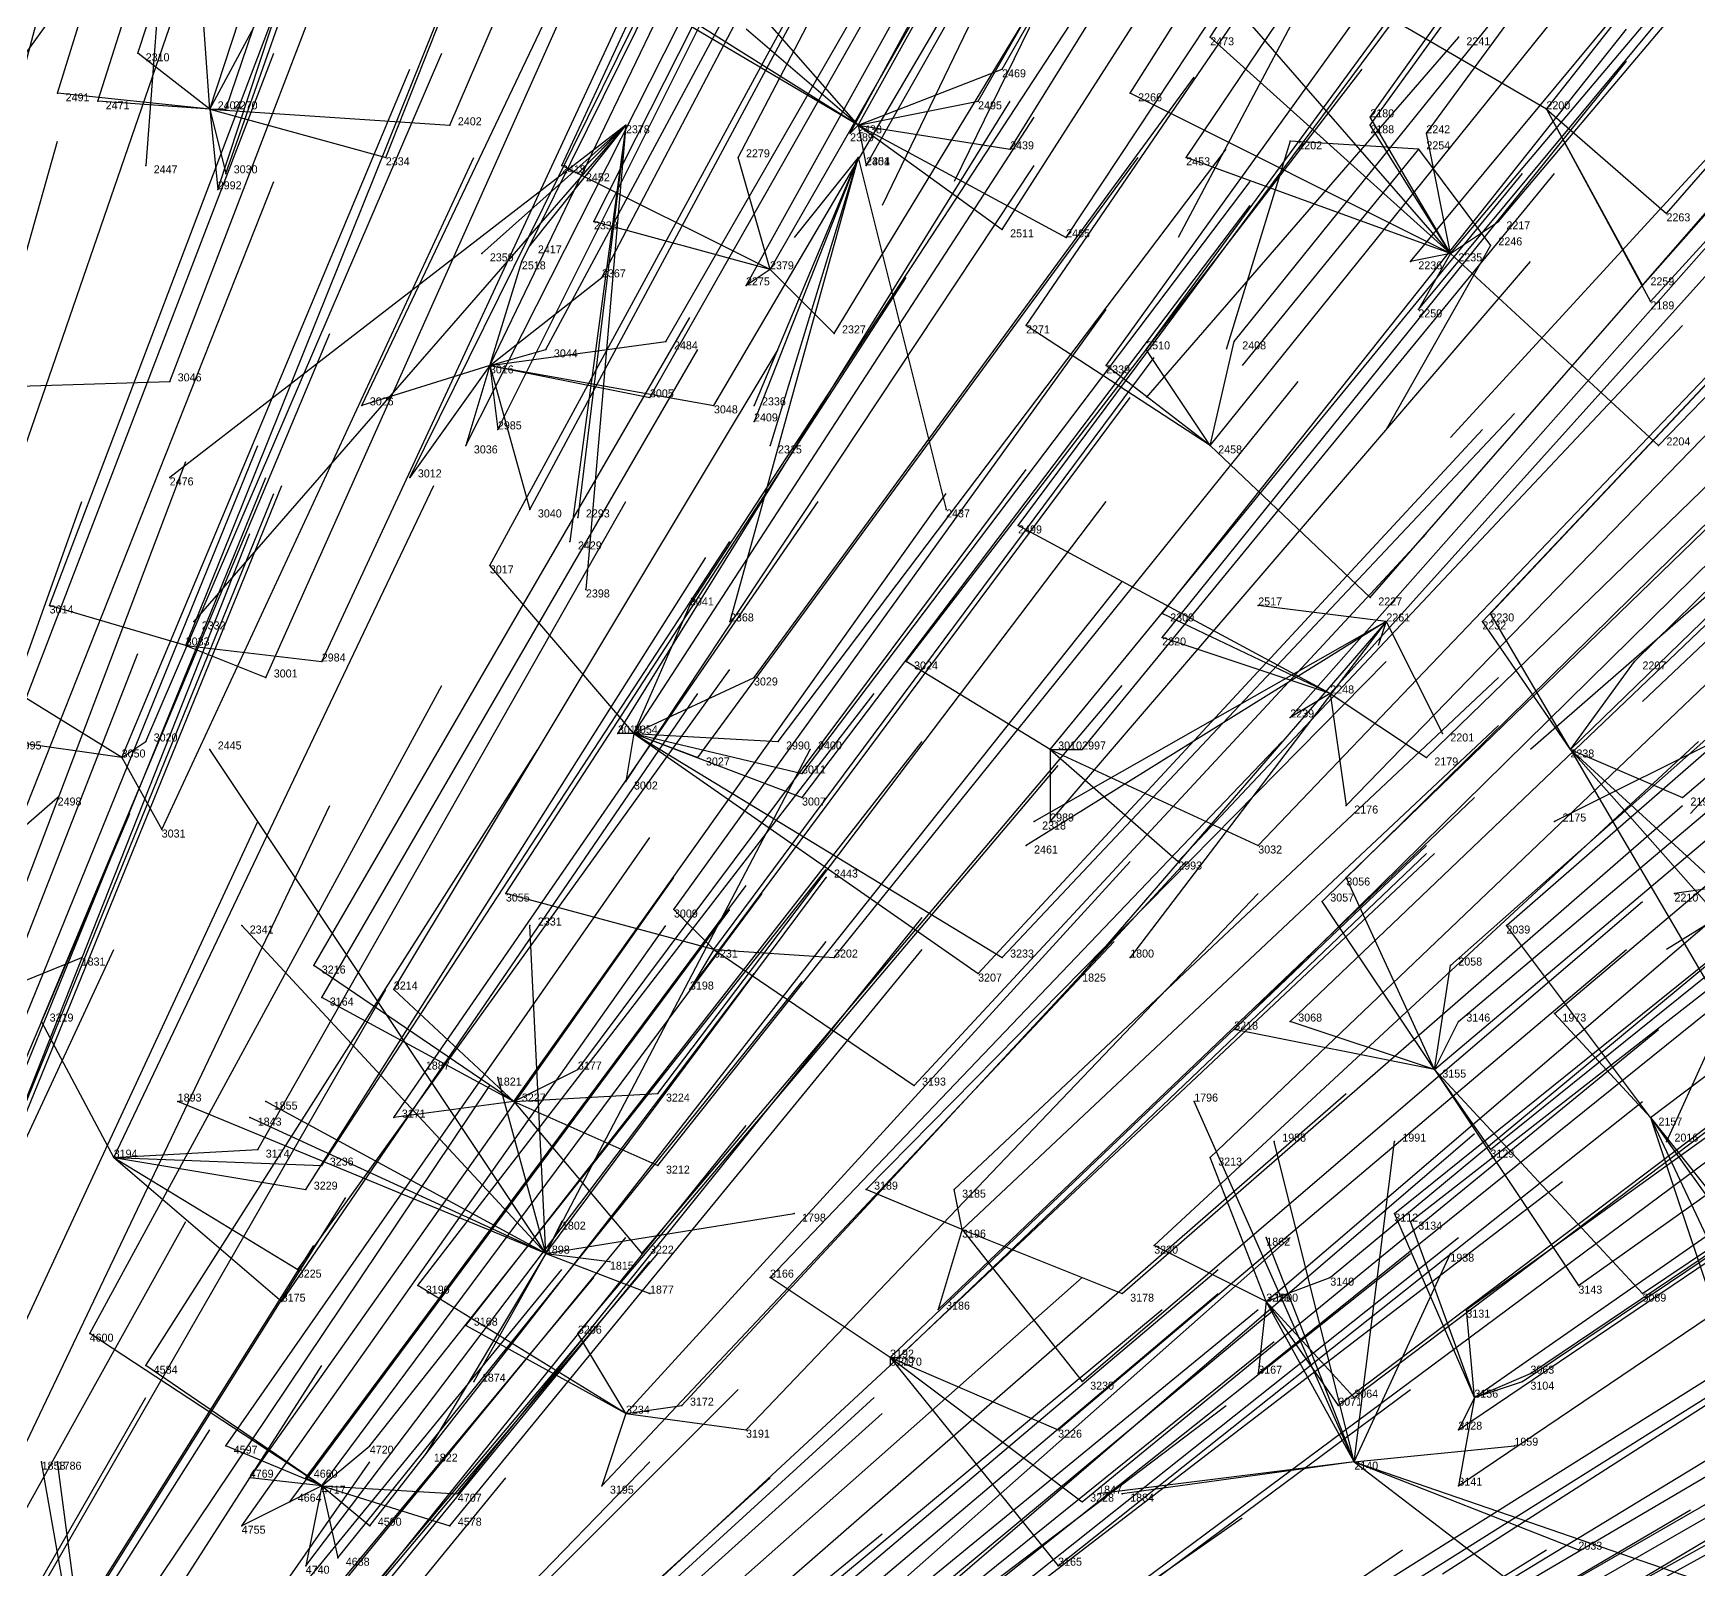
# Model space of a CAD drawing. Extents: x -0.5 to 0.59, y -0.5 to 0.58.
# Drawn here: x 0.103 to 0.311, y 0.1755 to 0.3675 of the extents above; entities that cross this region are included whole.
import ezdxf

# ---------------------------------------------------------------- set-up
doc = ezdxf.new("R2010")
doc.units = 0
for name, color, linetype in [('Facilities', 3, 'CONTINUOUS'), ('Facilities_lines', 3, 'CONTINUOUS'), ('Normals', 1, 'CONTINUOUS'), ('Source_points', 5, 'CONTINUOUS'), ('Text', 3, 'CONTINUOUS')]:
    doc.layers.add(name, color=color, linetype=linetype)

msp = doc.modelspace()

# ---------------------------------------------------------------- linework, layer by layer
at = {"layer": 'Facilities', "color": 3}
for p in [(0.281, 0.367, -1.25), (0.125, 0.358, -0.948), (0.292, 0.358, -1.155), (0.177, 0.356, -1.25), (0.206, 0.356, -1.028), (0.206, 0.352, -1.25), (0.276, 0.353, -1.25), (0.28, 0.34, -1.102), (0.195, 0.338, -0.976), (0.16, 0.326, -0.907), (0.25, 0.316, -1.007), (0.272, 0.294, -1.25), (0.122, 0.291, -0.789), (0.265, 0.285, -0.973), (0.178, 0.28, -0.829), (0.114, 0.277, -0.749), (0.23, 0.278, -0.903), (0.295, 0.278, -1.012), (0.188, 0.253, -0.787), (0.278, 0.238, -0.916), (0.163, 0.234, -0.713), (0.305, 0.232, -0.958), (0.113, 0.227, -0.634), (0.219, 0.218, -0.771), (0.167, 0.215, -1.25), (0.257, 0.209, -0.828), (0.21, 0.202, -0.729), (0.283, 0.197, -0.862), (0.177, 0.195, -0.659), (0.268, 0.189, -1.25), (0.139, 0.186, -0.58)]:
    msp.add_point(p, dxfattribs=at)
at = {"layer": 'Facilities_lines', "color": 3}
for p, q in [((0.12, 0.39, -1.25), (0.089, 0.347, -1.25)), ((0.12, 0.39, -1.25), (0.117, 0.351, -1.25)), ((0.292, 0.358, -1.155), (0.256, 0.379, -1.142)), ((0.206, 0.356, -1.028), (0.171, 0.378, -1.036)), ((0.125, 0.358, -0.948), (0.124, 0.372, -0.981)), ((0.125, 0.358, -0.948), (0.132, 0.371, -0.983)), ((0.206, 0.356, -1.028), (0.192, 0.372, -1.046)), ((0.28, 0.34, -1.102), (0.253, 0.371, -1.123)), ((0.206, 0.356, -1.028), (0.184, 0.369, -1.03)), ((0.206, 0.356, -1.028), (0.192, 0.368, -1.038)), ((0.28, 0.34, -1.102), (0.25, 0.367, -1.109)), ((0.125, 0.358, -0.948), (0.116, 0.365, -0.957)), ((0.206, 0.356, -1.028), (0.224, 0.363, -1.066)), ((0.125, 0.358, -0.948), (0.106, 0.36, -0.939)), ((0.28, 0.34, -1.102), (0.24, 0.36, -1.082)), ((0.125, 0.358, -0.948), (0.111, 0.359, -0.939)), ((0.125, 0.358, -0.948), (0.127, 0.358, -0.951)), ((0.125, 0.358, -0.948), (0.155, 0.356, -0.972)), ((0.125, 0.358, -0.948), (0.147, 0.352, -0.953)), ((0.125, 0.358, -0.948), (0.126, 0.348, -0.926)), ((0.125, 0.358, -0.948), (0.127, 0.35, -0.932)), ((0.206, 0.356, -1.028), (0.221, 0.359, -1.053)), ((0.292, 0.358, -1.155), (0.305, 0.334, -1.13)), ((0.292, 0.358, -1.155), (0.304, 0.336, -1.134)), ((0.292, 0.358, -1.155), (0.307, 0.345, -1.153)), ((0.177, 0.356, -1.25), (0.12, 0.312, -1.25)), ((0.177, 0.356, -1.25), (0.123, 0.294, -1.25)), ((0.177, 0.356, -1.25), (0.159, 0.34, -1.25)), ((0.177, 0.356, -1.25), (0.165, 0.341, -1.25)), ((0.177, 0.356, -1.25), (0.17, 0.304, -1.25)), ((0.177, 0.356, -1.25), (0.171, 0.307, -1.25)), ((0.177, 0.356, -1.25), (0.171, 0.35, -1.25)), ((0.177, 0.356, -1.25), (0.172, 0.298, -1.25)), ((0.206, 0.356, -1.028), (0.205, 0.355, -1.024)), ((0.206, 0.356, -1.028), (0.207, 0.351, -1.019)), ((0.206, 0.356, -1.028), (0.225, 0.353, -1.047)), ((0.206, 0.356, -1.028), (0.232, 0.342, -1.033)), ((0.206, 0.356, -1.028), (0.224, 0.343, -1.024)), ((0.28, 0.34, -1.102), (0.27, 0.357, -1.12)), ((0.28, 0.34, -1.102), (0.27, 0.356, -1.117)), ((0.276, 0.353, -1.25), (0.26, 0.354, -1.25)), ((0.28, 0.34, -1.102), (0.277, 0.355, -1.126)), ((0.206, 0.352, -1.25), (0.19, 0.294, -1.25)), ((0.195, 0.338, -0.976), (0.191, 0.352, -1.002)), ((0.206, 0.352, -1.25), (0.193, 0.321, -1.25)), ((0.206, 0.352, -1.25), (0.193, 0.319, -1.25)), ((0.206, 0.352, -1.25), (0.195, 0.316, -1.25)), ((0.206, 0.352, -1.25), (0.217, 0.308, -1.25)), ((0.28, 0.34, -1.102), (0.247, 0.352, -1.075)), ((0.276, 0.353, -1.25), (0.285, 0.341, -1.25)), ((0.195, 0.338, -0.976), (0.169, 0.351, -0.973)), ((0.195, 0.338, -0.976), (0.173, 0.344, -0.962)), ((0.28, 0.34, -1.102), (0.286, 0.344, -1.119)), ((0.28, 0.34, -1.102), (0.275, 0.339, -1.091)), ((0.28, 0.34, -1.102), (0.276, 0.333, -1.081)), ((0.28, 0.34, -1.102), (0.306, 0.316, -1.101)), ((0.16, 0.326, -0.907), (0.164, 0.339, -0.94)), ((0.195, 0.338, -0.976), (0.192, 0.336, -0.968)), ((0.195, 0.338, -0.976), (0.203, 0.33, -0.969)), ((0.16, 0.326, -0.907), (0.174, 0.337, -0.948)), ((0.25, 0.316, -1.007), (0.227, 0.331, -1.002)), ((0.16, 0.326, -0.907), (0.182, 0.329, -0.939)), ((0.25, 0.316, -1.007), (0.253, 0.329, -1.037)), ((0.16, 0.326, -0.907), (0.167, 0.328, -0.92)), ((0.25, 0.316, -1.007), (0.242, 0.328, -1.02)), ((0.16, 0.326, -0.907), (0.144, 0.321, -0.88)), ((0.16, 0.326, -0.907), (0.15, 0.312, -0.866)), ((0.16, 0.326, -0.907), (0.157, 0.316, -0.882)), ((0.16, 0.326, -0.907), (0.161, 0.318, -0.891)), ((0.16, 0.326, -0.907), (0.18, 0.322, -0.922)), ((0.16, 0.326, -0.907), (0.165, 0.308, -0.874)), ((0.16, 0.326, -0.907), (0.188, 0.321, -0.929)), ((0.25, 0.316, -1.007), (0.237, 0.326, -1.007)), ((0.088, 0.323, -0.837), (0.12, 0.324, -0.864)), ((0.25, 0.316, -1.007), (0.27, 0.297, -1.004)), ((0.265, 0.285, -0.973), (0.226, 0.306, -0.95)), ((0.178, 0.28, -0.829), (0.16, 0.301, -0.852)), ((0.122, 0.291, -0.789), (0.105, 0.296, -0.785)), ((0.178, 0.28, -0.829), (0.185, 0.296, -0.873)), ((0.272, 0.294, -1.25), (0.256, 0.296, -1.25)), ((0.272, 0.294, -1.25), (0.227, 0.266, -1.25)), ((0.272, 0.294, -1.25), (0.228, 0.269, -1.25)), ((0.272, 0.294, -1.25), (0.234, 0.25, -1.25)), ((0.272, 0.294, -1.25), (0.24, 0.252, -1.25)), ((0.265, 0.285, -0.973), (0.244, 0.295, -0.958)), ((0.272, 0.294, -1.25), (0.279, 0.28, -1.25)), ((0.295, 0.278, -1.012), (0.284, 0.294, -1.022)), ((0.295, 0.278, -1.012), (0.285, 0.295, -1.025)), ((0.265, 0.285, -0.973), (0.244, 0.292, -0.951)), ((0.114, 0.277, -0.749), (0.093, 0.29, -0.761)), ((0.122, 0.291, -0.789), (0.132, 0.287, -0.79)), ((0.122, 0.291, -0.789), (0.139, 0.289, -0.803)), ((0.23, 0.278, -0.903), (0.212, 0.289, -0.895)), ((0.295, 0.278, -1.012), (0.303, 0.289, -1.046)), ((0.178, 0.28, -0.829), (0.193, 0.287, -0.864)), ((0.265, 0.285, -0.973), (0.26, 0.282, -0.959)), ((0.265, 0.285, -0.973), (0.267, 0.271, -0.952)), ((0.265, 0.285, -0.973), (0.277, 0.277, -0.979)), ((0.319, 0.282, -1.25), (0.293, 0.269, -1.25)), ((0.114, 0.277, -0.749), (0.1, 0.279, -0.74)), ((0.114, 0.277, -0.749), (0.117, 0.279, -0.757)), ((0.178, 0.28, -0.829), (0.176, 0.28, -0.827)), ((0.178, 0.28, -0.829), (0.177, 0.274, -0.815)), ((0.178, 0.28, -0.829), (0.196, 0.279, -0.852)), ((0.178, 0.28, -0.829), (0.199, 0.272, -0.842)), ((0.178, 0.28, -0.829), (0.199, 0.275, -0.848)), ((0.178, 0.28, -0.829), (0.186, 0.277, -0.834)), ((0.178, 0.28, -0.829), (0.221, 0.25, -0.833)), ((0.178, 0.28, -0.829), (0.224, 0.252, -0.843)), ((0.114, 0.277, -0.749), (0.119, 0.268, -0.732)), ((0.167, 0.215, -1.25), (0.125, 0.278, -1.25)), ((0.167, 0.215, -1.25), (0.2, 0.278, -1.25)), ((0.23, 0.278, -0.903), (0.23, 0.269, -0.884)), ((0.23, 0.278, -0.903), (0.246, 0.264, -0.901)), ((0.23, 0.278, -0.903), (0.234, 0.278, -0.908)), ((0.23, 0.278, -0.903), (0.256, 0.266, -0.923)), ((0.295, 0.278, -1.012), (0.318, 0.252, -1.015)), ((0.295, 0.278, -1.012), (0.312, 0.249, -0.999)), ((0.295, 0.278, -1.012), (0.319, 0.256, -1.022)), ((0.295, 0.278, -1.012), (0.309, 0.272, -1.029)), ((0.06, 0.232, -1.25), (0.106, 0.272, -1.25)), ((0.167, 0.215, -1.25), (0.202, 0.262, -1.25)), ((0.278, 0.238, -0.916), (0.267, 0.262, -0.934)), ((0.322, 0.262, -1.25), (0.307, 0.229, -1.25)), ((0.322, 0.262, -1.25), (0.308, 0.26, -1.25)), ((0.188, 0.253, -0.787), (0.162, 0.26, -0.765)), ((0.278, 0.238, -0.916), (0.264, 0.259, -0.925)), ((0.167, 0.215, -1.25), (0.129, 0.256, -1.25)), ((0.167, 0.215, -1.25), (0.165, 0.256, -1.25)), ((0.188, 0.253, -0.787), (0.183, 0.258, -0.79)), ((0.305, 0.232, -0.958), (0.287, 0.256, -0.961)), ((0.06, 0.232, -1.25), (0.109, 0.252, -1.25)), ((0.188, 0.253, -0.787), (0.185, 0.248, -0.774)), ((0.188, 0.253, -0.787), (0.213, 0.236, -0.796)), ((0.188, 0.253, -0.787), (0.203, 0.252, -0.809)), ((0.163, 0.234, -0.713), (0.138, 0.251, -0.716)), ((0.278, 0.238, -0.916), (0.28, 0.251, -0.941)), ((0.163, 0.234, -0.713), (0.148, 0.248, -0.722)), ((0.163, 0.234, -0.713), (0.139, 0.247, -0.709)), ((0.113, 0.227, -0.634), (0.104, 0.244, -0.664)), ((0.278, 0.238, -0.916), (0.26, 0.244, -0.892)), ((0.278, 0.238, -0.916), (0.281, 0.244, -0.931)), ((0.305, 0.232, -0.958), (0.293, 0.245, -0.955)), ((0.278, 0.238, -0.916), (0.253, 0.243, -0.878)), ((0.167, 0.215, -1.25), (0.151, 0.239, -1.25)), ((0.163, 0.234, -0.713), (0.171, 0.238, -0.733)), ((0.278, 0.238, -0.916), (0.304, 0.21, -0.924)), ((0.278, 0.238, -0.916), (0.285, 0.228, -0.912)), ((0.278, 0.238, -0.916), (0.296, 0.211, -0.908)), ((0.167, 0.215, -1.25), (0.161, 0.237, -1.25)), ((0.167, 0.215, -1.25), (0.121, 0.234, -1.25)), ((0.167, 0.215, -1.25), (0.132, 0.234, -1.25)), ((0.163, 0.234, -0.713), (0.148, 0.232, -0.689)), ((0.163, 0.234, -0.713), (0.181, 0.235, -0.742)), ((0.163, 0.234, -0.713), (0.181, 0.226, -0.724)), ((0.163, 0.234, -0.713), (0.179, 0.215, -0.7)), ((0.268, 0.189, -1.25), (0.248, 0.234, -1.25)), ((0.167, 0.215, -1.25), (0.13, 0.232, -1.25)), ((0.305, 0.232, -0.958), (0.325, 0.204, -0.959)), ((0.305, 0.232, -0.958), (0.313, 0.215, -0.95)), ((0.305, 0.232, -0.958), (0.332, 0.198, -0.966)), ((0.305, 0.232, -0.958), (0.317, 0.196, -0.932)), ((0.268, 0.189, -1.25), (0.258, 0.229, -1.25)), ((0.268, 0.189, -1.25), (0.273, 0.229, -1.25)), ((0.113, 0.227, -0.634), (0.131, 0.228, -0.657)), ((0.113, 0.227, -0.634), (0.134, 0.209, -0.621)), ((0.113, 0.227, -0.634), (0.136, 0.213, -0.631)), ((0.113, 0.227, -0.634), (0.137, 0.223, -0.655)), ((0.113, 0.227, -0.634), (0.139, 0.226, -0.663)), ((0.257, 0.209, -0.828), (0.25, 0.227, -0.844)), ((0.219, 0.218, -0.771), (0.207, 0.223, -0.761)), ((0.219, 0.218, -0.771), (0.218, 0.223, -0.78)), ((0.167, 0.215, -1.25), (0.198, 0.22, -1.25)), ((0.167, 0.215, -1.25), (0.169, 0.219, -1.25)), ((0.283, 0.197, -0.862), (0.273, 0.22, -0.876)), ((0.283, 0.197, -0.862), (0.275, 0.219, -0.879)), ((0.219, 0.218, -0.771), (0.216, 0.208, -0.751)), ((0.219, 0.218, -0.771), (0.239, 0.21, -0.796)), ((0.219, 0.218, -0.771), (0.234, 0.199, -0.768)), ((0.268, 0.189, -1.25), (0.257, 0.217, -1.25)), ((0.167, 0.215, -1.25), (0.152, 0.19, -1.25)), ((0.167, 0.215, -1.25), (0.158, 0.199, -1.25)), ((0.167, 0.215, -1.25), (0.175, 0.214, -1.25)), ((0.167, 0.215, -1.25), (0.18, 0.21, -1.25)), ((0.257, 0.209, -0.828), (0.243, 0.216, -0.812)), ((0.268, 0.189, -1.25), (0.28, 0.215, -1.25)), ((0.177, 0.195, -0.659), (0.151, 0.211, -0.649)), ((0.21, 0.202, -0.729), (0.195, 0.212, -0.72)), ((0.257, 0.209, -0.828), (0.265, 0.212, -0.848)), ((0.257, 0.209, -0.828), (0.256, 0.2, -0.812)), ((0.268, 0.189, -1.25), (0.257, 0.209, -1.25)), ((0.257, 0.209, -0.828), (0.266, 0.196, -0.826)), ((0.257, 0.209, -0.828), (0.268, 0.197, -0.831)), ((0.177, 0.195, -0.659), (0.157, 0.206, -0.648)), ((0.283, 0.197, -0.862), (0.282, 0.208, -0.875)), ((0.139, 0.186, -0.58), (0.11, 0.205, -0.581)), ((0.177, 0.195, -0.659), (0.171, 0.205, -0.668)), ((0.21, 0.202, -0.729), (0.231, 0.176, -0.726)), ((0.21, 0.202, -0.729), (0.211, 0.202, -0.73)), ((0.21, 0.202, -0.729), (0.21, 0.201, -0.726)), ((0.21, 0.202, -0.729), (0.231, 0.193, -0.751)), ((0.21, 0.202, -0.729), (0.234, 0.184, -0.745)), ((0.139, 0.186, -0.58), (0.117, 0.201, -0.581)), ((0.283, 0.197, -0.862), (0.29, 0.2, -0.88)), ((0.283, 0.197, -0.862), (0.289, 0.199, -0.877)), ((0.177, 0.195, -0.659), (0.184, 0.196, -0.673)), ((0.283, 0.197, -0.862), (0.281, 0.193, -0.852)), ((0.283, 0.197, -0.862), (0.281, 0.186, -0.842)), ((0.177, 0.195, -0.659), (0.174, 0.186, -0.637)), ((0.177, 0.195, -0.659), (0.192, 0.193, -0.68)), ((0.139, 0.186, -0.58), (0.127, 0.191, -0.573)), ((0.139, 0.186, -0.58), (0.145, 0.191, -0.599)), ((0.268, 0.189, -1.25), (0.288, 0.191, -1.25)), ((0.112, 0.143, -1.25), (0.104, 0.189, -1.25)), ((0.112, 0.143, -1.25), (0.106, 0.189, -1.25)), ((0.268, 0.189, -1.25), (0.236, 0.185, -1.25)), ((0.268, 0.189, -1.25), (0.239, 0.185, -1.25)), ((0.268, 0.189, -1.25), (0.296, 0.178, -1.25)), ((0.268, 0.189, -1.25), (0.298, 0.166, -1.25)), ((0.268, 0.189, -1.25), (0.326, 0.169, -1.25)), ((0.139, 0.186, -0.58), (0.129, 0.181, -0.555)), ((0.139, 0.186, -0.58), (0.13, 0.187, -0.569)), ((0.139, 0.186, -0.58), (0.135, 0.184, -0.571)), ((0.139, 0.186, -0.58), (0.137, 0.187, -0.58)), ((0.139, 0.186, -0.58), (0.137, 0.176, -0.557)), ((0.139, 0.186, -0.58), (0.145, 0.181, -0.582)), ((0.139, 0.186, -0.58), (0.141, 0.177, -0.566)), ((0.139, 0.186, -0.58), (0.155, 0.181, -0.597)), ((0.139, 0.186, -0.58), (0.156, 0.185, -0.605))]:
    msp.add_line(p, q, dxfattribs=at)
at = {"layer": 'Normals', "color": 1}
for p, q in [((0.116, 0.365, -0.957), (0.145, 0.453, -0.919)), ((0.106, 0.36, -0.939), (0.133, 0.448, -0.9)), ((0.111, 0.359, -0.939), (0.139, 0.447, -0.9)), ((0.125, 0.358, -0.948), (0.154, 0.446, -0.911)), ((0.127, 0.358, -0.951), (0.157, 0.446, -0.913)), ((0.224, 0.363, -1.066), (0.27, 0.444, -1.029)), ((0.25, 0.367, -1.109), (0.3, 0.444, -1.072)), ((0.155, 0.356, -0.972), (0.192, 0.442, -0.935)), ((0.127, 0.35, -0.932), (0.158, 0.438, -0.895)), ((0.147, 0.352, -0.953), (0.181, 0.438, -0.916)), ((0.206, 0.356, -1.028), (0.251, 0.437, -0.991)), ((0.221, 0.359, -1.053), (0.267, 0.439, -1.017)), ((0.24, 0.36, -1.082), (0.29, 0.439, -1.046)), ((0.126, 0.348, -0.926), (0.155, 0.436, -0.888)), ((0.169, 0.351, -0.973), (0.208, 0.435, -0.937)), ((0.205, 0.355, -1.024), (0.249, 0.436, -0.987)), ((0.191, 0.352, -1.002), (0.234, 0.434, -0.965)), ((0.27, 0.357, -1.12), (0.324, 0.433, -1.083)), ((0.292, 0.358, -1.155), (0.351, 0.433, -1.125)), ((0.207, 0.351, -1.019), (0.253, 0.432, -0.982)), ((0.225, 0.353, -1.047), (0.274, 0.432, -1.01)), ((0.27, 0.356, -1.117), (0.324, 0.431, -1.079)), ((0.247, 0.352, -1.075), (0.299, 0.429, -1.037)), ((0.277, 0.355, -1.126), (0.332, 0.43, -1.089)), ((0.173, 0.344, -0.962), (0.215, 0.427, -0.925)), ((0.164, 0.339, -0.94), (0.205, 0.422, -0.902)), ((0.224, 0.343, -1.024), (0.274, 0.421, -0.986)), ((0.174, 0.337, -0.948), (0.217, 0.419, -0.911)), ((0.232, 0.342, -1.033), (0.283, 0.419, -0.995)), ((0.192, 0.336, -0.968), (0.237, 0.417, -0.929)), ((0.195, 0.338, -0.976), (0.241, 0.418, -0.938)), ((0.286, 0.344, -1.119), (0.346, 0.415, -1.082)), ((0.307, 0.345, -1.153), (0.368, 0.415, -1.118)), ((0.12, 0.324, -0.864), (0.153, 0.41, -0.825)), ((0.167, 0.328, -0.92), (0.211, 0.41, -0.883)), ((0.275, 0.339, -1.091), (0.334, 0.41, -1.053)), ((0.28, 0.34, -1.102), (0.34, 0.411, -1.064)), ((0.16, 0.326, -0.907), (0.2, 0.409, -0.869)), ((0.182, 0.329, -0.939), (0.228, 0.409, -0.902)), ((0.203, 0.33, -0.969), (0.251, 0.409, -0.93)), ((0.238, 0.406, -1.25), (0.209, 0.346, -1.175)), ((0.227, 0.331, -1.002), (0.279, 0.407, -0.965)), ((0.304, 0.336, -1.134), (0.366, 0.406, -1.097)), ((0.144, 0.321, -0.88), (0.184, 0.405, -0.843)), ((0.276, 0.333, -1.081), (0.335, 0.404, -1.043)), ((0.18, 0.322, -0.922), (0.226, 0.403, -0.886)), ((0.242, 0.328, -1.02), (0.297, 0.403, -0.982)), ((0.305, 0.334, -1.13), (0.367, 0.402, -1.092)), ((0.161, 0.318, -0.891), (0.202, 0.4, -0.852)), ((0.188, 0.321, -0.929), (0.235, 0.401, -0.892)), ((0.237, 0.326, -1.007), (0.291, 0.401, -0.969)), ((0.253, 0.329, -1.037), (0.311, 0.401, -0.999)), ((0.157, 0.316, -0.882), (0.199, 0.399, -0.844)), ((0.241, 0.396, -1.25), (0.218, 0.349, -1.165)), ((0.15, 0.312, -0.866), (0.191, 0.395, -0.828)), ((0.085, 0.3, -0.779), (0.109, 0.39, -0.743)), ((0.165, 0.308, -0.874), (0.209, 0.39, -0.836)), ((0.272, 0.391, -1.25), (0.246, 0.342, -1.167)), ((0.25, 0.316, -1.007), (0.308, 0.388, -0.969)), ((0.105, 0.296, -0.785), (0.138, 0.383, -0.748)), ((0.306, 0.316, -1.101), (0.371, 0.383, -1.063)), ((0.16, 0.301, -0.852), (0.204, 0.382, -0.814)), ((0.226, 0.306, -0.95), (0.281, 0.38, -0.912)), ((0.093, 0.29, -0.761), (0.123, 0.377, -0.723)), ((0.122, 0.291, -0.789), (0.157, 0.378, -0.753)), ((0.139, 0.289, -0.803), (0.178, 0.373, -0.765)), ((0.185, 0.296, -0.873), (0.236, 0.374, -0.837)), ((0.132, 0.287, -0.79), (0.17, 0.372, -0.753)), ((0.281, 0.367, -1.25), (0.242, 0.322, -1.17)), ((0.244, 0.295, -0.958), (0.302, 0.368, -0.92)), ((0.27, 0.297, -1.004), (0.331, 0.367, -0.967)), ((0.1, 0.279, -0.74), (0.133, 0.365, -0.702)), ((0.117, 0.279, -0.757), (0.154, 0.365, -0.72)), ((0.114, 0.277, -0.749), (0.15, 0.363, -0.713)), ((0.212, 0.289, -0.895), (0.269, 0.363, -0.859)), ((0.244, 0.292, -0.951), (0.302, 0.364, -0.913)), ((0.285, 0.295, -1.025), (0.349, 0.363, -0.989)), ((0.193, 0.287, -0.864), (0.248, 0.362, -0.827)), ((0.284, 0.294, -1.022), (0.348, 0.362, -0.986)), ((0.176, 0.28, -0.827), (0.225, 0.359, -0.789)), ((0.177, 0.356, -1.25), (0.173, 0.352, -1.15)), ((0.178, 0.28, -0.829), (0.228, 0.357, -0.791)), ((0.081, 0.266, -0.694), (0.106, 0.354, -0.656)), ((0.26, 0.354, -1.25), (0.252, 0.328, -1.154)), ((0.265, 0.285, -0.973), (0.327, 0.354, -0.936)), ((0.314, 0.354, -1.25), (0.28, 0.317, -1.163)), ((0.303, 0.289, -1.046), (0.369, 0.354, -1.01)), ((0.119, 0.268, -0.732), (0.158, 0.352, -0.695)), ((0.186, 0.277, -0.834), (0.241, 0.352, -0.797)), ((0.196, 0.279, -0.852), (0.252, 0.353, -0.816)), ((0.206, 0.352, -1.25), (0.198, 0.342, -1.151)), ((0.276, 0.353, -1.25), (0.254, 0.326, -1.156)), ((0.117, 0.351, -1.25), (0.117, 0.351, -1.15)), ((0.171, 0.35, -1.25), (0.171, 0.35, -1.15)), ((0.177, 0.274, -0.815), (0.228, 0.351, -0.778)), ((0.23, 0.278, -0.903), (0.289, 0.35, -0.866)), ((0.234, 0.278, -0.908), (0.293, 0.35, -0.871)), ((0.26, 0.282, -0.959), (0.321, 0.351, -0.921)), ((0.099, 0.263, -0.702), (0.133, 0.349, -0.664)), ((0.199, 0.275, -0.848), (0.255, 0.349, -0.811)), ((0.199, 0.272, -0.842), (0.255, 0.346, -0.806)), ((0.277, 0.277, -0.979), (0.344, 0.342, -0.942)), ((0.295, 0.278, -1.012), (0.361, 0.342, -0.975)), ((0.159, 0.34, -1.25), (0.159, 0.34, -1.15)), ((0.165, 0.341, -1.25), (0.165, 0.341, -1.15)), ((0.285, 0.341, -1.25), (0.272, 0.318, -1.154)), ((0.23, 0.269, -0.884), (0.29, 0.339, -0.846)), ((0.267, 0.271, -0.952), (0.332, 0.338, -0.914)), ((0.162, 0.26, -0.765), (0.212, 0.337, -0.727)), ((0.183, 0.258, -0.79), (0.237, 0.333, -0.752)), ((0.256, 0.266, -0.923), (0.32, 0.333, -0.885)), ((0.138, 0.251, -0.716), (0.185, 0.332, -0.68)), ((0.246, 0.264, -0.901), (0.309, 0.331, -0.863)), ((0.309, 0.272, -1.029), (0.379, 0.332, -0.992)), ((0.104, 0.244, -0.664), (0.14, 0.33, -0.627)), ((0.139, 0.247, -0.709), (0.186, 0.328, -0.673)), ((0.148, 0.248, -0.722), (0.196, 0.328, -0.686)), ((0.188, 0.253, -0.787), (0.243, 0.327, -0.749)), ((0.267, 0.262, -0.934), (0.333, 0.326, -0.897)), ((0.203, 0.252, -0.809), (0.261, 0.324, -0.772)), ((0.264, 0.259, -0.925), (0.33, 0.324, -0.887)), ((0.185, 0.248, -0.774), (0.24, 0.322, -0.736)), ((0.193, 0.321, -1.25), (0.193, 0.321, -1.15)), ((0.343, 0.321, -1.25), (0.304, 0.284, -1.166)), ((0.193, 0.319, -1.25), (0.193, 0.319, -1.15)), ((0.224, 0.252, -0.843), (0.288, 0.32, -0.807)), ((0.221, 0.25, -0.833), (0.284, 0.318, -0.796)), ((0.287, 0.256, -0.961), (0.357, 0.317, -0.924)), ((0.096, 0.23, -0.624), (0.131, 0.316, -0.587)), ((0.195, 0.316, -1.25), (0.195, 0.316, -1.15)), ((0.089, 0.227, -0.609), (0.122, 0.314, -0.572)), ((0.171, 0.238, -0.733), (0.227, 0.313, -0.696)), ((0.28, 0.251, -0.941), (0.35, 0.313, -0.904)), ((0.097, 0.226, -0.614), (0.132, 0.312, -0.577)), ((0.099, 0.225, -0.614), (0.134, 0.311, -0.577)), ((0.113, 0.227, -0.634), (0.153, 0.311, -0.597)), ((0.12, 0.312, -1.25), (0.12, 0.312, -1.15)), ((0.329, 0.312, -1.25), (0.29, 0.278, -1.164)), ((0.078, 0.222, -0.588), (0.109, 0.309, -0.55)), ((0.098, 0.224, -0.612), (0.133, 0.31, -0.575)), ((0.131, 0.228, -0.657), (0.177, 0.309, -0.62)), ((0.148, 0.232, -0.689), (0.201, 0.309, -0.652)), ((0.163, 0.234, -0.713), (0.217, 0.31, -0.677)), ((0.181, 0.235, -0.742), (0.237, 0.309, -0.705)), ((0.217, 0.308, -1.25), (0.217, 0.308, -1.15)), ((0.253, 0.243, -0.878), (0.319, 0.308, -0.839)), ((0.26, 0.244, -0.892), (0.327, 0.308, -0.854)), ((0.346, 0.309, -1.25), (0.31, 0.27, -1.165)), ((0.171, 0.307, -1.25), (0.171, 0.307, -1.15)), ((0.096, 0.219, -0.597), (0.13, 0.305, -0.56)), ((0.139, 0.226, -0.663), (0.19, 0.304, -0.627)), ((0.17, 0.304, -1.25), (0.17, 0.304, -1.15)), ((0.213, 0.236, -0.796), (0.277, 0.305, -0.76)), ((0.281, 0.244, -0.931), (0.352, 0.304, -0.893)), ((0.293, 0.245, -0.955), (0.364, 0.305, -0.919)), ((0.137, 0.223, -0.655), (0.187, 0.302, -0.618)), ((0.172, 0.298, -1.25), (0.172, 0.298, -1.15)), ((0.181, 0.226, -0.724), (0.239, 0.299, -0.687)), ((0.278, 0.238, -0.916), (0.349, 0.298, -0.879)), ((0.256, 0.296, -1.25), (0.256, 0.296, -1.15)), ((0.123, 0.294, -1.25), (0.123, 0.294, -1.15)), ((0.19, 0.294, -1.25), (0.19, 0.294, -1.15)), ((0.272, 0.294, -1.25), (0.271, 0.291, -1.15)), ((0.082, 0.203, -0.549), (0.116, 0.29, -0.512)), ((0.25, 0.227, -0.844), (0.317, 0.291, -0.805)), ((0.136, 0.213, -0.631), (0.19, 0.288, -0.593)), ((0.207, 0.223, -0.761), (0.272, 0.289, -0.724)), ((0.305, 0.232, -0.958), (0.379, 0.288, -0.921)), ((0.365, 0.289, -1.25), (0.307, 0.253, -1.177)), ((0.11, 0.205, -0.581), (0.154, 0.286, -0.542)), ((0.179, 0.215, -0.7), (0.239, 0.286, -0.662)), ((0.218, 0.223, -0.78), (0.286, 0.287, -0.744)), ((0.285, 0.228, -0.912), (0.357, 0.286, -0.875)), ((0.134, 0.209, -0.621), (0.186, 0.285, -0.583)), ((0.151, 0.211, -0.649), (0.208, 0.285, -0.612)), ((0.219, 0.218, -0.771), (0.286, 0.281, -0.734)), ((0.157, 0.206, -0.648), (0.214, 0.279, -0.61)), ((0.195, 0.212, -0.72), (0.259, 0.279, -0.683)), ((0.243, 0.216, -0.812), (0.311, 0.279, -0.775)), ((0.279, 0.28, -1.25), (0.279, 0.28, -1.15)), ((0.117, 0.201, -0.581), (0.166, 0.278, -0.541)), ((0.125, 0.278, -1.25), (0.125, 0.278, -1.15)), ((0.2, 0.278, -1.25), (0.2, 0.278, -1.15)), ((0.273, 0.22, -0.876), (0.345, 0.278, -0.838)), ((0.171, 0.205, -0.668), (0.231, 0.276, -0.629)), ((0.275, 0.219, -0.879), (0.348, 0.276, -0.842)), ((0.1, 0.187, -0.53), (0.14, 0.271, -0.493)), ((0.106, 0.272, -1.25), (0.106, 0.272, -1.15)), ((0.216, 0.208, -0.751), (0.283, 0.272, -0.713)), ((0.239, 0.21, -0.796), (0.309, 0.271, -0.758)), ((0.265, 0.212, -0.848), (0.336, 0.271, -0.81)), ((0.079, 0.185, -0.501), (0.115, 0.27, -0.464)), ((0.092, 0.185, -0.516), (0.131, 0.269, -0.478)), ((0.228, 0.269, -1.25), (0.228, 0.269, -1.15)), ((0.257, 0.209, -0.828), (0.327, 0.269, -0.79)), ((0.293, 0.269, -1.25), (0.293, 0.269, -1.15)), ((0.127, 0.191, -0.573), (0.18, 0.267, -0.534)), ((0.21, 0.202, -0.729), (0.277, 0.266, -0.692)), ((0.21, 0.201, -0.726), (0.277, 0.265, -0.689)), ((0.211, 0.202, -0.73), (0.278, 0.265, -0.692)), ((0.227, 0.266, -1.25), (0.227, 0.266, -1.15)), ((0.296, 0.211, -0.908), (0.372, 0.265, -0.873)), ((0.145, 0.191, -0.599), (0.202, 0.263, -0.561)), ((0.177, 0.195, -0.659), (0.24, 0.264, -0.621)), ((0.184, 0.196, -0.673), (0.247, 0.264, -0.635)), ((0.13, 0.187, -0.569), (0.183, 0.262, -0.53)), ((0.137, 0.187, -0.58), (0.192, 0.261, -0.541)), ((0.202, 0.262, -1.25), (0.202, 0.262, -1.15)), ((0.282, 0.208, -0.875), (0.357, 0.262, -0.839)), ((0.304, 0.21, -0.924), (0.381, 0.262, -0.888)), ((0.139, 0.186, -0.58), (0.194, 0.26, -0.541)), ((0.192, 0.193, -0.68), (0.256, 0.26, -0.642)), ((0.234, 0.199, -0.768), (0.304, 0.259, -0.731)), ((0.308, 0.26, -1.25), (0.308, 0.26, -1.15)), ((0.129, 0.256, -1.25), (0.129, 0.256, -1.15)), ((0.129, 0.181, -0.555), (0.182, 0.256, -0.516)), ((0.135, 0.184, -0.571), (0.19, 0.258, -0.533)), ((0.156, 0.185, -0.605), (0.214, 0.257, -0.567)), ((0.165, 0.256, -1.25), (0.165, 0.256, -1.15)), ((0.256, 0.2, -0.812), (0.328, 0.258, -0.774)), ((0.145, 0.181, -0.582), (0.202, 0.254, -0.543)), ((0.174, 0.186, -0.637), (0.238, 0.254, -0.6)), ((0.074, 0.169, -0.462), (0.113, 0.253, -0.424)), ((0.109, 0.252, -1.25), (0.109, 0.252, -1.15)), ((0.155, 0.181, -0.597), (0.214, 0.253, -0.56)), ((0.231, 0.193, -0.751), (0.302, 0.253, -0.714)), ((0.24, 0.252, -1.25), (0.24, 0.252, -1.15)), ((0.266, 0.196, -0.826), (0.34, 0.252, -0.788)), ((0.268, 0.197, -0.831), (0.342, 0.253, -0.794)), ((0.29, 0.2, -0.88), (0.367, 0.252, -0.844)), ((0.137, 0.176, -0.557), (0.193, 0.25, -0.519)), ((0.234, 0.25, -1.25), (0.234, 0.25, -1.15)), ((0.283, 0.197, -0.862), (0.359, 0.25, -0.826)), ((0.289, 0.199, -0.877), (0.366, 0.251, -0.841)), ((0.101, 0.168, -0.49), (0.147, 0.248, -0.452)), ((0.141, 0.177, -0.566), (0.199, 0.249, -0.528)), ((0.281, 0.193, -0.852), (0.358, 0.245, -0.815)), ((0.234, 0.184, -0.745), (0.306, 0.243, -0.708)), ((0.151, 0.239, -1.25), (0.151, 0.239, -1.15)), ((0.281, 0.186, -0.842), (0.358, 0.238, -0.805)), ((0.109, 0.16, -0.483), (0.16, 0.236, -0.444)), ((0.161, 0.237, -1.25), (0.161, 0.237, -1.15)), ((0.121, 0.234, -1.25), (0.121, 0.234, -1.15)), ((0.132, 0.234, -1.25), (0.132, 0.234, -1.15)), ((0.197, 0.174, -0.657), (0.267, 0.235, -0.62)), ((0.231, 0.176, -0.726), (0.304, 0.234, -0.689)), ((0.248, 0.234, -1.25), (0.248, 0.234, -1.15)), ((0.13, 0.232, -1.25), (0.13, 0.232, -1.15)), ((0.134, 0.159, -0.52), (0.192, 0.231, -0.483)), ((0.212, 0.169, -0.678), (0.283, 0.23, -0.641)), ((0.258, 0.229, -1.25), (0.258, 0.229, -1.15)), ((0.273, 0.229, -1.25), (0.273, 0.229, -1.15)), ((0.307, 0.229, -1.25), (0.307, 0.229, -1.15)), ((0.24, 0.173, -0.74), (0.314, 0.228, -0.702)), ((0.279, 0.175, -0.822), (0.357, 0.225, -0.785)), ((0.221, 0.168, -0.694), (0.294, 0.224, -0.656)), ((0.093, 0.144, -0.429), (0.142, 0.222, -0.391)), ((0.077, 0.138, -0.394), (0.122, 0.219, -0.358)), ((0.169, 0.219, -1.25), (0.169, 0.219, -1.15)), ((0.198, 0.22, -1.25), (0.198, 0.22, -1.15)), ((0.267, 0.171, -0.793), (0.345, 0.22, -0.755)), ((0.118, 0.145, -0.467), (0.177, 0.217, -0.43)), ((0.191, 0.156, -0.617), (0.26, 0.217, -0.579)), ((0.208, 0.159, -0.655), (0.281, 0.217, -0.617)), ((0.257, 0.217, -1.25), (0.257, 0.217, -1.15)), ((0.089, 0.138, -0.41), (0.138, 0.216, -0.372)), ((0.121, 0.144, -0.469), (0.181, 0.215, -0.433)), ((0.167, 0.215, -1.25), (0.167, 0.215, -1.15)), ((0.202, 0.157, -0.639), (0.275, 0.215, -0.603)), ((0.28, 0.215, -1.25), (0.28, 0.215, -1.15)), ((0.281, 0.169, -0.819), (0.361, 0.216, -0.782)), ((0.11, 0.141, -0.449), (0.169, 0.213, -0.41)), ((0.121, 0.142, -0.466), (0.18, 0.214, -0.429)), ((0.175, 0.214, -1.25), (0.175, 0.214, -1.15)), ((0.18, 0.153, -0.591), (0.251, 0.213, -0.553)), ((0.114, 0.141, -0.453), (0.173, 0.212, -0.415)), ((0.165, 0.151, -0.559), (0.234, 0.212, -0.52)), ((0.293, 0.167, -0.844), (0.375, 0.212, -0.807)), ((0.18, 0.21, -1.25), (0.18, 0.21, -1.15)), ((0.18, 0.15, -0.587), (0.251, 0.21, -0.548)), ((0.253, 0.16, -0.749), (0.331, 0.209, -0.71)), ((0.257, 0.209, -1.25), (0.257, 0.209, -1.15)), ((0.113, 0.135, -0.441), (0.173, 0.206, -0.403)), ((0.173, 0.149, -0.57), (0.244, 0.208, -0.532)), ((0.184, 0.149, -0.592), (0.256, 0.208, -0.554)), ((0.187, 0.149, -0.597), (0.258, 0.208, -0.558)), ((0.186, 0.146, -0.591), (0.258, 0.204, -0.552)), ((0.259, 0.157, -0.758), (0.338, 0.205, -0.719)), ((0.089, 0.123, -0.38), (0.139, 0.201, -0.343)), ((0.142, 0.138, -0.496), (0.21, 0.201, -0.458)), ((0.262, 0.155, -0.761), (0.342, 0.201, -0.722)), ((0.125, 0.132, -0.455), (0.191, 0.198, -0.419)), ((0.158, 0.199, -1.25), (0.158, 0.199, -1.15)), ((0.201, 0.143, -0.616), (0.275, 0.198, -0.578)), ((0.071, 0.117, -0.342), (0.117, 0.197, -0.304)), ((0.139, 0.134, -0.482), (0.208, 0.197, -0.446)), ((0.178, 0.14, -0.567), (0.252, 0.196, -0.529)), ((0.258, 0.151, -0.748), (0.338, 0.197, -0.709)), ((0.264, 0.152, -0.762), (0.345, 0.197, -0.723)), ((0.14, 0.133, -0.482), (0.209, 0.195, -0.446)), ((0.075, 0.114, -0.342), (0.125, 0.193, -0.305)), ((0.152, 0.19, -1.25), (0.152, 0.19, -1.15)), ((0.288, 0.191, -1.25), (0.288, 0.191, -1.15)), ((0.092, 0.113, -0.363), (0.145, 0.189, -0.326)), ((0.104, 0.189, -1.25), (0.104, 0.189, -1.15)), ((0.106, 0.189, -1.25), (0.106, 0.189, -1.15)), ((0.116, 0.123, -0.421), (0.18, 0.189, -0.383)), ((0.268, 0.189, -1.25), (0.268, 0.189, -1.15)), ((0.104, 0.116, -0.389), (0.162, 0.187, -0.349)), ((0.127, 0.125, -0.445), (0.195, 0.187, -0.406)), ((0.236, 0.185, -1.25), (0.236, 0.185, -1.15)), ((0.239, 0.185, -1.25), (0.239, 0.185, -1.15)), ((0.241, 0.137, -0.692), (0.32, 0.184, -0.653)), ((0.178, 0.129, -0.549), (0.254, 0.182, -0.512)), ((0.23, 0.136, -0.668), (0.31, 0.183, -0.632)), ((0.137, 0.121, -0.457), (0.209, 0.18, -0.42)), ((0.198, 0.126, -0.588), (0.274, 0.178, -0.548)), ((0.213, 0.129, -0.623), (0.292, 0.178, -0.586)), ((0.296, 0.178, -1.25), (0.296, 0.178, -1.15))]:
    msp.add_line(p, q, dxfattribs=at)
at = {"layer": 'Source_points', "color": 5}
for p in [(0.25, 0.367, -1.109), (0.116, 0.365, -0.957), (0.224, 0.363, -1.066), (0.106, 0.36, -0.939), (0.24, 0.36, -1.082), (0.111, 0.359, -0.939), (0.127, 0.358, -0.951), (0.221, 0.359, -1.053), (0.155, 0.356, -0.972), (0.27, 0.357, -1.12), (0.27, 0.356, -1.117), (0.205, 0.355, -1.024), (0.26, 0.354, -1.25), (0.277, 0.355, -1.126), (0.147, 0.352, -0.953), (0.191, 0.352, -1.002), (0.225, 0.353, -1.047), (0.247, 0.352, -1.075), (0.117, 0.351, -1.25), (0.127, 0.35, -0.932), (0.169, 0.351, -0.973), (0.171, 0.35, -1.25), (0.207, 0.351, -1.019), (0.126, 0.348, -0.926), (0.173, 0.344, -0.962), (0.286, 0.344, -1.119), (0.307, 0.345, -1.153), (0.224, 0.343, -1.024), (0.232, 0.342, -1.033), (0.159, 0.34, -1.25), (0.165, 0.341, -1.25), (0.285, 0.341, -1.25), (0.164, 0.339, -0.94), (0.275, 0.339, -1.091), (0.174, 0.337, -0.948), (0.192, 0.336, -0.968), (0.304, 0.336, -1.134), (0.276, 0.333, -1.081), (0.305, 0.334, -1.13), (0.227, 0.331, -1.002), (0.182, 0.329, -0.939), (0.203, 0.33, -0.969), (0.253, 0.329, -1.037), (0.167, 0.328, -0.92), (0.242, 0.328, -1.02), (0.237, 0.326, -1.007), (0.12, 0.324, -0.864), (0.144, 0.321, -0.88), (0.18, 0.322, -0.922), (0.188, 0.321, -0.929), (0.193, 0.321, -1.25), (0.193, 0.319, -1.25), (0.161, 0.318, -0.891), (0.157, 0.316, -0.882), (0.195, 0.316, -1.25), (0.306, 0.316, -1.101), (0.12, 0.312, -1.25), (0.15, 0.312, -0.866), (0.165, 0.308, -0.874), (0.217, 0.308, -1.25), (0.171, 0.307, -1.25), (0.226, 0.306, -0.95), (0.17, 0.304, -1.25), (0.16, 0.301, -0.852), (0.172, 0.298, -1.25), (0.105, 0.296, -0.785), (0.185, 0.296, -0.873), (0.256, 0.296, -1.25), (0.27, 0.297, -1.004), (0.123, 0.294, -1.25), (0.19, 0.294, -1.25), (0.244, 0.295, -0.958), (0.284, 0.294, -1.022), (0.285, 0.295, -1.025), (0.244, 0.292, -0.951), (0.139, 0.289, -0.803), (0.212, 0.289, -0.895), (0.303, 0.289, -1.046), (0.132, 0.287, -0.79), (0.193, 0.287, -0.864), (0.26, 0.282, -0.959), (0.117, 0.279, -0.757), (0.176, 0.28, -0.827), (0.196, 0.279, -0.852), (0.279, 0.28, -1.25), (0.125, 0.278, -1.25), (0.186, 0.277, -0.834), (0.2, 0.278, -1.25), (0.234, 0.278, -0.908), (0.277, 0.277, -0.979), (0.199, 0.275, -0.848), (0.177, 0.274, -0.815), (0.106, 0.272, -1.25), (0.199, 0.272, -0.842), (0.267, 0.271, -0.952), (0.309, 0.272, -1.029), (0.228, 0.269, -1.25), (0.23, 0.269, -0.884), (0.293, 0.269, -1.25), (0.119, 0.268, -0.732), (0.227, 0.266, -1.25), (0.256, 0.266, -0.923), (0.246, 0.264, -0.901), (0.202, 0.262, -1.25), (0.267, 0.262, -0.934), (0.162, 0.26, -0.765), (0.264, 0.259, -0.925), (0.308, 0.26, -1.25), (0.129, 0.256, -1.25), (0.165, 0.256, -1.25), (0.183, 0.258, -0.79), (0.287, 0.256, -0.961), (0.109, 0.252, -1.25), (0.203, 0.252, -0.809), (0.224, 0.252, -0.843), (0.24, 0.252, -1.25), (0.138, 0.251, -0.716), (0.221, 0.25, -0.833), (0.234, 0.25, -1.25), (0.28, 0.251, -0.941), (0.148, 0.248, -0.722), (0.185, 0.248, -0.774), (0.139, 0.247, -0.709), (0.104, 0.244, -0.664), (0.26, 0.244, -0.892), (0.281, 0.244, -0.931), (0.293, 0.245, -0.955), (0.253, 0.243, -0.878), (0.151, 0.239, -1.25), (0.171, 0.238, -0.733), (0.161, 0.237, -1.25), (0.213, 0.236, -0.796), (0.121, 0.234, -1.25), (0.132, 0.234, -1.25), (0.181, 0.235, -0.742), (0.248, 0.234, -1.25), (0.13, 0.232, -1.25), (0.148, 0.232, -0.689), (0.258, 0.229, -1.25), (0.273, 0.229, -1.25), (0.307, 0.229, -1.25), (0.131, 0.228, -0.657), (0.25, 0.227, -0.844), (0.285, 0.228, -0.912), (0.139, 0.226, -0.663), (0.181, 0.226, -0.724), (0.137, 0.223, -0.655), (0.207, 0.223, -0.761), (0.218, 0.223, -0.78), (0.169, 0.219, -1.25), (0.198, 0.22, -1.25), (0.273, 0.22, -0.876), (0.275, 0.219, -0.879), (0.257, 0.217, -1.25), (0.179, 0.215, -0.7), (0.243, 0.216, -0.812), (0.28, 0.215, -1.25), (0.136, 0.213, -0.631), (0.175, 0.214, -1.25), (0.151, 0.211, -0.649), (0.195, 0.212, -0.72), (0.265, 0.212, -0.848), (0.296, 0.211, -0.908), (0.134, 0.209, -0.621), (0.18, 0.21, -1.25), (0.239, 0.21, -0.796), (0.257, 0.209, -1.25), (0.304, 0.21, -0.924), (0.157, 0.206, -0.648), (0.216, 0.208, -0.751), (0.282, 0.208, -0.875), (0.11, 0.205, -0.581), (0.171, 0.205, -0.668), (0.211, 0.202, -0.73), (0.117, 0.201, -0.581), (0.21, 0.201, -0.726), (0.256, 0.2, -0.812), (0.29, 0.2, -0.88), (0.158, 0.199, -1.25), (0.234, 0.199, -0.768), (0.289, 0.199, -0.877), (0.184, 0.196, -0.673), (0.266, 0.196, -0.826), (0.268, 0.197, -0.831), (0.192, 0.193, -0.68), (0.231, 0.193, -0.751), (0.281, 0.193, -0.852), (0.127, 0.191, -0.573), (0.145, 0.191, -0.599), (0.152, 0.19, -1.25), (0.288, 0.191, -1.25), (0.104, 0.189, -1.25), (0.106, 0.189, -1.25), (0.13, 0.187, -0.569), (0.137, 0.187, -0.58), (0.174, 0.186, -0.637), (0.281, 0.186, -0.842), (0.135, 0.184, -0.571), (0.156, 0.185, -0.605), (0.234, 0.184, -0.745), (0.236, 0.185, -1.25), (0.239, 0.185, -1.25), (0.129, 0.181, -0.555), (0.145, 0.181, -0.582), (0.155, 0.181, -0.597), (0.141, 0.177, -0.566), (0.296, 0.178, -1.25), (0.137, 0.176, -0.557), (0.231, 0.176, -0.726)]:
    msp.add_point(p, dxfattribs=at)

# ---------------------------------------------------------------- texts
at = {"layer": 'Text', "color": 3}
for s, p in [('2473', (0.25, 0.366, -1.109)), ('2241', (0.282, 0.366, -1.25)), ('2310', (0.117, 0.364, -0.957)), ('2469', (0.224, 0.362, -1.066)), ('2491', (0.107, 0.359, -0.939)), ('2266', (0.241, 0.359, -1.082)), ('2471', (0.112, 0.358, -0.939)), ('2404', (0.126, 0.358, -0.948)), ('2270', (0.128, 0.358, -0.951)), ('2495', (0.221, 0.358, -1.053)), ('2180', (0.27, 0.357, -1.12)), ('2200', (0.292, 0.358, -1.155)), ('2402', (0.156, 0.356, -0.972)), ('2378', (0.177, 0.355, -1.25)), ('2438', (0.206, 0.355, -1.028)), ('2188', (0.27, 0.355, -1.117)), ('2242', (0.277, 0.355, -1.126)), ('2389', (0.205, 0.354, -1.024)), ('2439', (0.225, 0.353, -1.047)), ('2202', (0.261, 0.353, -1.25)), ('2254', (0.277, 0.353, -1.25)), ('2334', (0.147, 0.351, -0.953)), ('2279', (0.192, 0.352, -1.002)), ('2304', (0.207, 0.351, -1.019)), ('2451', (0.207, 0.351, -1.25)), ('2453', (0.247, 0.351, -1.075)), ('2447', (0.118, 0.35, -1.25)), ('3030', (0.128, 0.35, -0.932)), ('2418', (0.169, 0.35, -0.973)), ('2452', (0.172, 0.349, -1.25)), ('2992', (0.126, 0.348, -0.926)), ('2338', (0.173, 0.343, -0.962)), ('2217', (0.287, 0.343, -1.119)), ('2263', (0.307, 0.344, -1.153)), ('2511', (0.225, 0.342, -1.024)), ('2465', (0.232, 0.342, -1.033)), ('2246', (0.286, 0.341, -1.25)), ('2359', (0.16, 0.339, -1.25)), ('2417', (0.166, 0.34, -1.25)), ('2235', (0.281, 0.339, -1.102)), ('2518', (0.164, 0.338, -0.94)), ('2367', (0.174, 0.337, -0.948)), ('2379', (0.195, 0.338, -0.976)), ('2236', (0.276, 0.338, -1.091)), ('2275', (0.192, 0.336, -0.968)), ('2259', (0.305, 0.336, -1.134)), ('2250', (0.276, 0.332, -1.081)), ('2189', (0.305, 0.333, -1.13)), ('2327', (0.204, 0.33, -0.969)), ('2271', (0.227, 0.33, -1.002)), ('2484', (0.183, 0.328, -0.939)), ('2510', (0.242, 0.328, -1.02)), ('2408', (0.254, 0.328, -1.037)), ('3044', (0.168, 0.327, -0.92)), ('3046', (0.121, 0.324, -0.864)), ('3016', (0.16, 0.325, -0.907)), ('2339', (0.237, 0.325, -1.007)), ('3005', (0.18, 0.322, -0.922)), ('3026', (0.145, 0.321, -0.88)), ('3048', (0.188, 0.32, -0.929)), ('2336', (0.194, 0.321, -1.25)), ('2985', (0.161, 0.318, -0.891)), ('2409', (0.193, 0.319, -1.25)), ('2204', (0.307, 0.316, -1.101)), ('3036', (0.158, 0.315, -0.882)), ('2315', (0.196, 0.315, -1.25)), ('2458', (0.251, 0.315, -1.007)), ('3012', (0.151, 0.312, -0.866)), ('2476', (0.12, 0.311, -1.25)), ('3040', (0.166, 0.307, -0.874)), ('2293', (0.172, 0.307, -1.25)), ('2437', (0.217, 0.307, -1.25)), ('2499', (0.226, 0.305, -0.95)), ('2429', (0.171, 0.303, -1.25)), ('3017', (0.16, 0.3, -0.852)), ('2398', (0.172, 0.297, -1.25)), ('3014', (0.105, 0.295, -0.785)), ('3041', (0.185, 0.296, -0.873)), ('2517', (0.256, 0.296, -1.25)), ('2227', (0.271, 0.296, -1.004)), ('2332', (0.124, 0.293, -1.25)), ('2368', (0.19, 0.294, -1.25)), ('2300', (0.245, 0.294, -0.958)), ('2261', (0.272, 0.294, -1.25)), ('2232', (0.284, 0.293, -1.022)), ('2230', (0.285, 0.294, -1.025)), ('3033', (0.122, 0.291, -0.789)), ('2320', (0.244, 0.291, -0.951)), ('2984', (0.139, 0.289, -0.803)), ('3001', (0.133, 0.287, -0.79)), ('3024', (0.213, 0.288, -0.895)), ('2207', (0.304, 0.288, -1.046)), ('3029', (0.193, 0.286, -0.864)), ('2248', (0.265, 0.285, -0.973)), ('2239', (0.26, 0.282, -0.959)), ('3018', (0.176, 0.28, -0.827)), ('3054', (0.178, 0.28, -0.829)), ('2995', (0.101, 0.278, -0.74)), ('3020', (0.118, 0.279, -0.757)), ('2445', (0.126, 0.278, -1.25)), ('2990', (0.197, 0.278, -0.852)), ('2400', (0.201, 0.278, -1.25)), ('3010', (0.231, 0.278, -0.903)), ('2997', (0.234, 0.278, -0.908)), ('2201', (0.28, 0.279, -1.25)), ('3050', (0.114, 0.277, -0.749)), ('3027', (0.187, 0.276, -0.834)), ('2179', (0.278, 0.276, -0.979)), ('2238', (0.295, 0.277, -1.012)), ('3011', (0.199, 0.275, -0.848)), ('3002', (0.178, 0.273, -0.815)), ('2498', (0.106, 0.271, -1.25)), ('3007', (0.199, 0.271, -0.842)), ('2176', (0.268, 0.27, -0.952)), ('2192', (0.31, 0.271, -1.029)), ('2318', (0.229, 0.268, -1.25)), ('2989', (0.23, 0.269, -0.884)), ('2175', (0.294, 0.269, -1.25)), ('3031', (0.119, 0.267, -0.732)), ('2461', (0.228, 0.265, -1.25)), ('3032', (0.256, 0.265, -0.923)), ('2443', (0.203, 0.262, -1.25)), ('2993', (0.246, 0.263, -0.901)), ('3056', (0.267, 0.261, -0.934)), ('3055', (0.162, 0.259, -0.765)), ('3009', (0.183, 0.257, -0.79)), ('3057', (0.265, 0.259, -0.925)), ('2210', (0.308, 0.259, -1.25)), ('2341', (0.13, 0.255, -1.25)), ('2331', (0.166, 0.256, -1.25)), ('2039', (0.287, 0.255, -0.961)), ('1831', (0.109, 0.251, -1.25)), ('3231', (0.188, 0.252, -0.787)), ('3202', (0.203, 0.252, -0.809)), ('3233', (0.225, 0.252, -0.843)), ('1800', (0.24, 0.252, -1.25)), ('2058', (0.281, 0.251, -0.941)), ('3216', (0.139, 0.25, -0.716)), ('3207', (0.221, 0.249, -0.833)), ('1825', (0.234, 0.249, -1.25)), ('3214', (0.148, 0.248, -0.722)), ('3198', (0.185, 0.248, -0.774)), ('3164', (0.14, 0.246, -0.709)), ('3219', (0.105, 0.244, -0.664)), ('3218', (0.253, 0.243, -0.878)), ('3068', (0.261, 0.244, -0.892)), ('3146', (0.282, 0.244, -0.931)), ('1973', (0.294, 0.244, -0.955)), ('1887', (0.152, 0.238, -1.25)), ('3177', (0.171, 0.238, -0.733)), ('3155', (0.279, 0.237, -0.916)), ('1821', (0.161, 0.236, -1.25)), ('3193', (0.214, 0.236, -0.796)), ('1893', (0.121, 0.234, -1.25)), ('1855', (0.133, 0.233, -1.25)), ('3227', (0.164, 0.234, -0.713)), ('3224', (0.182, 0.234, -0.742)), ('1796', (0.248, 0.234, -1.25)), ('1843', (0.131, 0.231, -1.25)), ('3171', (0.149, 0.232, -0.689)), ('2157', (0.306, 0.231, -0.958)), ('1988', (0.259, 0.229, -1.25)), ('1991', (0.274, 0.229, -1.25)), ('2016', (0.308, 0.229, -1.25)), ('3194', (0.113, 0.227, -0.634)), ('3174', (0.132, 0.227, -0.657)), ('3236', (0.14, 0.226, -0.663)), ('3213', (0.251, 0.226, -0.844)), ('3129', (0.285, 0.227, -0.912)), ('3212', (0.182, 0.225, -0.724)), ('3229', (0.138, 0.223, -0.655)), ('3189', (0.208, 0.223, -0.761)), ('3185', (0.219, 0.222, -0.78)), ('1802', (0.169, 0.218, -1.25)), ('1798', (0.199, 0.219, -1.25)), ('3112', (0.273, 0.219, -0.876)), ('3134', (0.276, 0.218, -0.879)), ('3196', (0.219, 0.217, -0.771)), ('1862', (0.257, 0.216, -1.25)), ('1898', (0.167, 0.215, -1.25)), ('3222', (0.18, 0.215, -0.7)), ('3220', (0.243, 0.215, -0.812)), ('1938', (0.28, 0.214, -1.25)), ('3225', (0.136, 0.212, -0.631)), ('1815', (0.175, 0.213, -1.25)), ('3166', (0.195, 0.212, -0.72)), ('3190', (0.152, 0.21, -0.649)), ('1877', (0.18, 0.21, -1.25)), ('3140', (0.265, 0.211, -0.848)), ('3143', (0.296, 0.21, -0.908)), ('3175', (0.134, 0.209, -0.621)), ('3186', (0.217, 0.208, -0.751)), ('3178', (0.24, 0.209, -0.796)), ('3223', (0.257, 0.209, -0.828)), ('1900', (0.258, 0.209, -1.25)), ('3089', (0.304, 0.209, -0.924)), ('3168', (0.158, 0.206, -0.648)), ('3206', (0.171, 0.205, -0.668)), ('3131', (0.282, 0.207, -0.875)), ('4600', (0.11, 0.204, -0.581)), ('3192', (0.21, 0.202, -0.729)), ('3179', (0.21, 0.201, -0.726)), ('3170', (0.211, 0.201, -0.73)), ('4584', (0.118, 0.2, -0.581)), ('1874', (0.159, 0.199, -1.25)), ('3167', (0.256, 0.2, -0.812)), ('3063', (0.29, 0.2, -0.88)), ('3230', (0.235, 0.198, -0.768)), ('3064', (0.268, 0.197, -0.831)), ('3156', (0.283, 0.197, -0.862)), ('3104', (0.29, 0.198, -0.877)), ('3234', (0.177, 0.195, -0.659)), ('3172', (0.185, 0.196, -0.673)), ('3071', (0.266, 0.196, -0.826)), ('3128', (0.281, 0.193, -0.852)), ('3191', (0.192, 0.192, -0.68)), ('3226', (0.231, 0.192, -0.751)), ('1959', (0.288, 0.191, -1.25)), ('4597', (0.128, 0.19, -0.573)), ('4720', (0.145, 0.19, -0.599)), ('1822', (0.153, 0.189, -1.25)), ('1858', (0.104, 0.188, -1.25)), ('1786', (0.106, 0.188, -1.25)), ('4769', (0.13, 0.187, -0.569)), ('4660', (0.138, 0.187, -0.58)), ('2140', (0.268, 0.188, -1.25)), ('4717', (0.139, 0.185, -0.58)), ('3195', (0.175, 0.185, -0.637)), ('1847', (0.236, 0.185, -1.25)), ('3141', (0.281, 0.186, -0.842)), ('4664', (0.136, 0.184, -0.571)), ('4707', (0.156, 0.184, -0.605)), ('3228', (0.235, 0.184, -0.745)), ('1884', (0.24, 0.184, -1.25)), ('4590', (0.146, 0.181, -0.582)), ('4578', (0.156, 0.181, -0.597)), ('4755', (0.129, 0.18, -0.555)), ('2033', (0.296, 0.178, -1.25)), ('4688', (0.142, 0.176, -0.566)), ('3165', (0.231, 0.176, -0.726)), ('4740', (0.137, 0.175, -0.557))]:
    msp.add_text(s, height=0.001, dxfattribs=at).set_placement(p)

doc.saveas('drawing.dxf')
